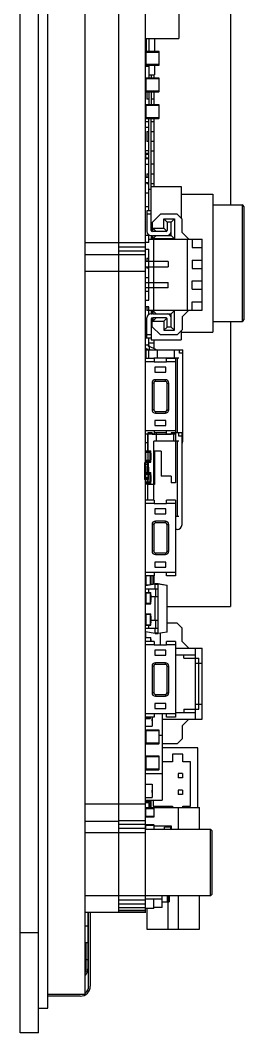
# Model space of a CAD drawing. Header units: inches. Extents: x -13 to 240, y -18 to 126.
# Drawn here: x 115.4 to 128.8, y 17.2 to 78.1 of the extents above; entities that cross this region are included whole.
import ezdxf

# ---------------------------------------------------------------- set-up
doc = ezdxf.new("R2010")
doc.units = ezdxf.units.IN
doc.header["$LTSCALE"] = 1.21
doc.header["$MEASUREMENT"] = 0
doc.layers.get('0').update_dxf_attribs({"linetype": 'CONTINUOUS'})
doc.layers.add('6871XX149022_PATTE2_1', color=7, linetype='CONTINUOUS')
doc.layers.add('6871XX149022_PATTE_1', color=7, linetype='CONTINUOUS')

msp = doc.modelspace()

# ---------------------------------------------------------------- linework, layer by layer
at = {"color": 7, "linetype": 'Continuous'}
for p, q in [((115.381, 17.246), (115.381, 109.686)), ((116.481, 17.246), (116.481, 109.686)), ((117.031, 18.726), (117.031, 102.836)), ((119.281, 19.546), (119.281, 102.466)), ((121.281, 102.475), (121.281, 24.466)), ((122.881, 102.475), (122.881, 24.458)), ((127.981, 84.055), (127.981, 66.966)), ((124.881, 82.466), (124.881, 76.966)), ((122.881, 76.966), (124.881, 76.966)), ((122.931, 76.795), (122.881, 76.795)), ((122.912, 76.247), (122.912, 76.856)), ((122.931, 76.856), (122.912, 76.856)), ((122.912, 76.826), (122.931, 76.826)), ((122.931, 76.966), (122.931, 76.176)), ((123.081, 76.966), (123.081, 76.176)), ((123.431, 76.966), (123.431, 76.176)), ((122.931, 76.308), (122.881, 76.308)), ((122.931, 76.277), (122.881, 76.277)), ((122.897, 76.146), (122.897, 75.386)), ((122.897, 76.146), (123.717, 76.146)), ((122.912, 76.247), (122.931, 76.247)), ((122.927, 75.356), (122.927, 76.176)), ((123.687, 76.176), (122.927, 76.176)), ((123.687, 76.176), (123.687, 75.356)), ((123.717, 75.386), (123.717, 76.146)), ((123.081, 75.285), (122.882, 75.285)), ((123.717, 75.386), (122.897, 75.386)), ((122.927, 75.356), (123.687, 75.356)), ((123.081, 75.356), (123.081, 74.576)), ((123.431, 75.356), (123.431, 74.766)), ((122.882, 74.485), (122.897, 74.485)), ((122.897, 74.546), (122.897, 73.786)), ((122.897, 74.546), (123.717, 74.546)), ((122.927, 73.756), (122.927, 74.576)), ((123.687, 74.576), (122.927, 74.576)), ((123.081, 74.766), (123.431, 74.766)), ((123.231, 74.766), (123.231, 74.576)), ((123.381, 74.766), (123.381, 74.576)), ((123.687, 74.576), (123.687, 73.756)), ((123.717, 73.786), (123.717, 74.546)), ((123.717, 73.786), (122.897, 73.786)), ((122.927, 73.756), (123.687, 73.756)), ((122.981, 73.756), (122.981, 73.315)), ((123.081, 73.756), (123.081, 72.976)), ((123.231, 73.756), (123.231, 72.976)), ((123.381, 73.756), (123.381, 72.976)), ((122.927, 72.156), (122.927, 72.976)), ((123.687, 72.976), (122.927, 72.976)), ((123.081, 73.315), (122.981, 73.315)), ((123.381, 73.315), (123.231, 73.315)), ((123.687, 72.976), (123.687, 72.156)), ((122.897, 72.745), (122.882, 72.745)), ((122.897, 72.946), (122.897, 72.186)), ((122.897, 72.946), (123.717, 72.946)), ((123.717, 72.186), (123.717, 72.946)), ((122.881, 71.964), (123.081, 71.964)), ((123.717, 72.186), (122.897, 72.186)), ((122.927, 72.156), (123.687, 72.156)), ((123.081, 66.601), (123.081, 72.156)), ((123.231, 65.421), (123.231, 72.156)), ((123.376, 71.945), (123.231, 71.945)), ((123.381, 72.156), (123.381, 68.066)), ((122.881, 71.634), (123.081, 71.634)), ((122.981, 71.375), (122.981, 70.775)), ((122.981, 71.375), (123.081, 71.375)), ((123.231, 71.375), (123.381, 71.375)), ((123.081, 70.775), (122.981, 70.775)), ((123.381, 70.775), (123.231, 70.775)), ((122.881, 70.016), (123.081, 70.016)), ((123.081, 70.205), (122.882, 70.205)), ((122.912, 69.741), (122.912, 70.046)), ((123.081, 70.046), (122.912, 70.046)), ((123.231, 70.205), (123.376, 70.205)), ((123.081, 69.772), (122.881, 69.772)), ((122.882, 69.405), (123.081, 69.405)), ((122.912, 69.741), (123.081, 69.741)), ((123.376, 69.405), (123.231, 69.405)), ((122.981, 68.835), (122.981, 68.631)), ((122.981, 68.835), (123.081, 68.835)), ((123.231, 68.835), (123.381, 68.835)), ((122.881, 68.631), (123.081, 68.631)), ((122.881, 68.631), (123.081, 68.631)), ((122.881, 68.301), (123.081, 68.301)), ((122.981, 68.301), (122.981, 68.235)), ((123.081, 68.235), (122.981, 68.235)), ((123.381, 68.235), (123.231, 68.235)), ((123.081, 67.665), (122.882, 67.665)), ((123.081, 67.917), (123.231, 67.917)), ((123.231, 68.066), (125.031, 68.066)), ((125.031, 68.066), (125.031, 66.151)), ((125.031, 67.616), (126.931, 67.616)), ((126.931, 67.616), (126.931, 59.316)), ((126.931, 66.966), (128.681, 66.966)), ((128.681, 66.966), (128.681, 59.966)), ((122.882, 66.865), (123.081, 66.865)), ((122.981, 66.601), (122.981, 65.371)), ((123.231, 66.601), (122.981, 66.601)), ((123.231, 66.401), (122.981, 66.401)), ((123.281, 65.901), (123.781, 66.401)), ((124.781, 66.401), (123.781, 66.401)), ((124.781, 66.401), (125.081, 66.101)), ((128.781, 66.866), (128.781, 60.066)), ((123.281, 65.901), (123.281, 65.371)), ((123.981, 65.571), (123.981, 66.121)), ((124.181, 65.921), (123.981, 66.121)), ((123.981, 66.121), (124.631, 66.121)), ((124.181, 65.921), (124.181, 65.421)), ((124.431, 65.921), (124.181, 65.921)), ((124.431, 65.921), (124.631, 66.121)), ((124.431, 65.121), (124.431, 65.921)), ((124.631, 66.121), (124.631, 64.921)), ((125.081, 65.301), (125.081, 66.101)), ((123.081, 65.125), (122.882, 65.125)), ((123.081, 64.701), (123.081, 65.174)), ((123.231, 65.121), (123.231, 64.901)), ((123.231, 65.121), (123.281, 65.121)), ((123.281, 65.121), (123.281, 64.901)), ((123.331, 65.371), (123.331, 65.571)), ((123.531, 65.371), (123.331, 65.571)), ((123.331, 65.571), (123.981, 65.571)), ((124.131, 65.371), (123.331, 65.371)), ((123.531, 65.121), (123.331, 64.921)), ((123.331, 64.921), (123.331, 65.121)), ((123.331, 65.121), (124.431, 65.121)), ((124.167, 65.386), (123.981, 65.571)), ((124.431, 65.121), (124.631, 64.921)), ((125.081, 65.301), (125.481, 64.901)), ((122.881, 64.681), (119.281, 64.681)), ((123.081, 64.701), (122.881, 64.701)), ((123.081, 64.901), (126.281, 64.901)), ((124.631, 64.921), (123.331, 64.921)), ((123.381, 60.651), (123.381, 64.901)), ((125.381, 64.901), (125.381, 60.651)), ((125.681, 64.901), (125.681, 64.401)), ((126.281, 60.651), (126.281, 64.901)), ((122.881, 63.973), (119.281, 63.973)), ((122.881, 64.42), (121.281, 64.42)), ((122.881, 64.176), (121.281, 64.176)), ((122.881, 64.301), (123.081, 64.301)), ((123.081, 61.251), (123.081, 64.301)), ((125.681, 64.401), (126.281, 64.401)), ((124.256, 63.561), (122.881, 63.561)), ((122.881, 63.241), (124.256, 63.241)), ((122.981, 63.755), (122.981, 63.561)), ((122.981, 63.755), (123.081, 63.755)), ((122.981, 63.241), (122.981, 63.155)), ((124.256, 63.561), (124.256, 63.241)), ((125.681, 63.651), (125.681, 63.151)), ((125.681, 63.651), (126.281, 63.651)), ((122.881, 62.966), (119.281, 62.966)), ((123.081, 63.155), (122.981, 63.155)), ((125.681, 63.151), (126.281, 63.151)), ((122.881, 62.311), (124.256, 62.311)), ((123.081, 62.585), (122.882, 62.585)), ((124.256, 61.991), (124.256, 62.311)), ((125.681, 61.901), (125.681, 62.401)), ((125.681, 62.401), (126.281, 62.401)), ((124.256, 61.991), (122.881, 61.991)), ((122.882, 61.785), (123.081, 61.785)), ((125.681, 61.901), (126.281, 61.901)), ((122.881, 61.251), (123.081, 61.251)), ((123.081, 60.851), (122.881, 60.851)), ((122.981, 60.851), (122.981, 60.615)), ((123.081, 60.379), (123.081, 60.851)), ((125.681, 60.651), (125.681, 61.151)), ((125.681, 61.151), (126.281, 61.151)), ((123.081, 60.615), (122.981, 60.615)), ((123.081, 60.651), (126.281, 60.651)), ((123.231, 60.651), (123.231, 60.431)), ((123.231, 60.431), (123.281, 60.431)), ((123.281, 60.431), (123.281, 60.651)), ((123.331, 60.631), (123.331, 60.431)), ((123.531, 60.431), (123.331, 60.631)), ((124.631, 60.631), (123.331, 60.631)), ((123.331, 60.431), (124.431, 60.431)), ((124.431, 60.431), (124.631, 60.631)), ((124.431, 59.631), (124.431, 60.431)), ((124.631, 59.431), (124.631, 60.631)), ((125.081, 60.251), (125.481, 60.651)), ((125.081, 60.251), (125.081, 59.451)), ((122.981, 60.045), (122.882, 60.045)), ((122.981, 58.951), (122.981, 60.181)), ((123.231, 60.131), (123.231, 58.866)), ((123.281, 59.651), (123.281, 60.181)), ((123.281, 59.651), (123.781, 59.151)), ((123.531, 60.181), (123.331, 59.981)), ((123.331, 60.181), (123.331, 59.981)), ((124.131, 60.181), (123.331, 60.181)), ((123.331, 59.981), (123.981, 59.981)), ((124.167, 60.167), (123.981, 59.981)), ((123.981, 59.981), (123.981, 59.431)), ((124.181, 59.631), (123.981, 59.431)), ((124.181, 59.631), (124.181, 60.131)), ((124.431, 59.631), (124.181, 59.631)), ((124.431, 59.631), (124.631, 59.431)), ((126.931, 59.966), (128.681, 59.966)), ((127.981, 59.966), (127.981, 42.855)), ((122.882, 59.245), (122.981, 59.245)), ((123.231, 59.151), (122.981, 59.151)), ((124.781, 59.151), (123.781, 59.151)), ((123.981, 59.431), (124.631, 59.431)), ((124.781, 59.151), (125.081, 59.451)), ((125.031, 59.401), (125.031, 58.866)), ((125.031, 59.316), (126.931, 59.316)), ((122.981, 58.966), (122.881, 58.966)), ((122.881, 58.566), (122.988, 58.566)), ((123.231, 58.951), (122.981, 58.951)), ((123.081, 58.552), (123.081, 58.951)), ((123.081, 58.675), (123.381, 58.675)), ((123.086, 58.483), (123.124, 58.266)), ((123.508, 58.277), (123.137, 58.462)), ((123.231, 58.866), (125.031, 58.866)), ((123.381, 58.866), (123.381, 58.34)), ((122.931, 57.741), (122.931, 58.266)), ((122.931, 58.266), (125.131, 58.266)), ((122.937, 58.339), (123.026, 58.294)), ((123.081, 57.741), (123.081, 58.266)), ((123.581, 58.266), (123.581, 57.766)), ((124.631, 57.766), (124.631, 58.266)), ((124.931, 58.066), (124.931, 58.266)), ((125.131, 58.066), (124.931, 58.066)), ((125.131, 52.766), (125.131, 58.266)), ((123.409, 57.741), (122.881, 57.741)), ((123.409, 57.537), (122.881, 57.541)), ((123.381, 57.741), (123.381, 57.766)), ((124.881, 57.766), (123.381, 57.766)), ((123.409, 57.741), (123.409, 57.534)), ((123.409, 57.537), (124.154, 57.537)), ((123.456, 57.216), (123.456, 56.916)), ((124.106, 57.216), (123.456, 57.216)), ((124.106, 56.916), (124.106, 57.216)), ((124.154, 57.534), (124.154, 57.741)), ((124.681, 57.741), (124.154, 57.741)), ((124.681, 57.541), (124.154, 57.537)), ((124.681, 57.741), (124.681, 53.191)), ((124.781, 57.766), (124.781, 53.266)), ((123.456, 56.916), (124.106, 56.916)), ((123.281, 56.266), (123.281, 54.666)), ((123.381, 56.266), (123.281, 56.266)), ((123.381, 56.266), (123.381, 54.666)), ((123.481, 56.366), (123.481, 56.466)), ((124.081, 56.466), (123.481, 56.466)), ((124.081, 56.366), (123.481, 56.366)), ((124.081, 56.366), (124.081, 56.466)), ((124.181, 54.666), (124.181, 56.266)), ((124.181, 56.266), (124.281, 56.266)), ((124.281, 54.666), (124.281, 56.266)), ((123.381, 54.666), (123.281, 54.666)), ((123.481, 54.566), (123.481, 54.466)), ((123.481, 54.566), (124.081, 54.566)), ((123.481, 54.466), (124.081, 54.466)), ((124.081, 54.566), (124.081, 54.466)), ((124.181, 54.666), (124.281, 54.666)), ((123.456, 54.016), (123.456, 53.716)), ((124.106, 54.016), (123.456, 54.016)), ((123.456, 53.716), (124.106, 53.716)), ((124.106, 53.716), (124.106, 54.016)), ((123.409, 53.394), (122.881, 53.391)), ((123.409, 53.191), (122.881, 53.191)), ((123.031, 52.191), (123.031, 53.191)), ((123.409, 53.398), (123.409, 53.191)), ((124.154, 53.394), (123.409, 53.394)), ((123.458, 53.277), (123.409, 53.301)), ((124.154, 53.266), (123.409, 53.266)), ((123.531, 53.266), (123.531, 52.766)), ((124.154, 53.191), (124.154, 53.398)), ((124.681, 53.391), (124.154, 53.394)), ((124.681, 53.191), (124.154, 53.191)), ((124.581, 52.766), (124.581, 53.191)), ((125.081, 53.266), (124.681, 53.266)), ((124.881, 53.066), (124.881, 53.266)), ((125.081, 53.066), (124.881, 53.066)), ((125.081, 47.766), (125.081, 53.266)), ((123.031, 52.666), (122.881, 52.666)), ((123.381, 49.241), (123.381, 52.766)), ((124.881, 52.766), (123.381, 52.766)), ((124.781, 52.766), (124.781, 48.266)), ((122.881, 52.191), (123.206, 52.191)), ((123.186, 52.095), (122.881, 52.095)), ((122.906, 52.166), (122.906, 52.156)), ((122.906, 52.166), (123.181, 52.166)), ((122.912, 51.547), (122.912, 52.156)), ((123.156, 52.156), (122.912, 52.156)), ((122.912, 52.126), (123.186, 52.126)), ((123.156, 52.156), (123.156, 51.547)), ((123.181, 52.142), (123.181, 52.166)), ((123.206, 52.141), (123.182, 52.141)), ((123.186, 51.577), (123.186, 52.126)), ((123.186, 52.091), (123.206, 52.091)), ((123.189, 52.051), (123.186, 52.051)), ((123.186, 52.04), (123.189, 52.04)), ((123.189, 52.023), (123.186, 52.023)), ((123.189, 51.986), (123.186, 51.986)), ((123.189, 51.977), (123.186, 51.977)), ((123.189, 51.949), (123.186, 51.949)), ((123.186, 51.912), (123.189, 51.912)), ((123.186, 51.875), (123.189, 51.875)), ((123.189, 51.845), (123.186, 51.845)), ((123.189, 51.808), (123.186, 51.808)), ((123.189, 51.771), (123.186, 51.771)), ((123.186, 51.768), (123.189, 51.768)), ((123.189, 51.744), (123.186, 51.744)), ((123.186, 51.707), (123.189, 51.707)), ((123.189, 52.051), (123.189, 51.977)), ((123.189, 51.949), (123.189, 51.875)), ((123.189, 51.845), (123.189, 51.768)), ((123.189, 51.744), (123.189, 51.67)), ((123.206, 51.511), (123.206, 52.191)), ((123.206, 52.055), (123.216, 52.055)), ((123.206, 52.005), (123.216, 52.005)), ((123.206, 51.953), (123.216, 51.953)), ((123.206, 51.94), (123.216, 51.94)), ((123.206, 51.838), (123.216, 51.838)), ((123.206, 51.825), (123.216, 51.825)), ((123.206, 51.774), (123.216, 51.774)), ((123.206, 51.723), (123.216, 51.723)), ((123.206, 51.686), (123.216, 51.686)), ((123.216, 52.055), (123.216, 51.953)), ((123.216, 51.94), (123.216, 51.838)), ((123.216, 51.825), (123.216, 51.723)), ((123.216, 51.686), (123.216, 51.65)), ((123.186, 51.608), (122.881, 51.608)), ((123.186, 51.577), (122.881, 51.577)), ((122.881, 51.511), (123.206, 51.511)), ((123.031, 51.216), (122.881, 51.216)), ((122.881, 51.116), (123.081, 51.116)), ((122.906, 51.547), (122.906, 51.536)), ((122.906, 51.536), (123.181, 51.536)), ((122.912, 51.547), (123.156, 51.547)), ((123.031, 50.891), (123.031, 51.511)), ((123.081, 50.891), (123.081, 51.216)), ((123.181, 51.561), (123.181, 51.536)), ((123.206, 51.561), (123.182, 51.561)), ((123.186, 51.67), (123.189, 51.67)), ((123.186, 51.611), (123.206, 51.611)), ((123.206, 51.663), (123.216, 51.663)), ((123.206, 51.65), (123.216, 51.65)), ((123.081, 50.966), (122.881, 50.966)), ((122.881, 50.891), (123.206, 50.891)), ((122.881, 50.795), (123.186, 50.795)), ((122.906, 50.856), (122.906, 50.866)), ((122.906, 50.866), (123.181, 50.866)), ((122.912, 50.246), (122.912, 50.856)), ((123.156, 50.856), (122.912, 50.856)), ((122.912, 50.826), (123.186, 50.826)), ((123.156, 50.856), (123.156, 50.246)), ((123.181, 50.842), (123.181, 50.866)), ((123.206, 50.841), (123.182, 50.841)), ((123.186, 50.277), (123.186, 50.826)), ((123.206, 50.791), (123.186, 50.791)), ((123.189, 50.732), (123.186, 50.732)), ((123.189, 50.695), (123.186, 50.695)), ((123.186, 50.658), (123.189, 50.658)), ((123.189, 50.635), (123.186, 50.635)), ((123.189, 50.558), (123.186, 50.558)), ((123.189, 50.528), (123.186, 50.528)), ((123.189, 50.491), (123.186, 50.491)), ((123.189, 50.732), (123.189, 50.658)), ((123.189, 50.635), (123.189, 50.558)), ((123.189, 50.528), (123.189, 50.454)), ((123.206, 50.211), (123.206, 50.891)), ((123.206, 50.753), (123.216, 50.753)), ((123.206, 50.725), (123.216, 50.725)), ((123.206, 50.717), (123.216, 50.717)), ((123.206, 50.68), (123.216, 50.68)), ((123.206, 50.628), (123.216, 50.628)), ((123.206, 50.578), (123.216, 50.578)), ((123.206, 50.565), (123.216, 50.565)), ((123.206, 50.563), (123.216, 50.563)), ((123.206, 50.517), (123.216, 50.517)), ((123.216, 50.753), (123.216, 50.717)), ((123.216, 50.68), (123.216, 50.578)), ((123.216, 50.565), (123.216, 50.463)), ((123.186, 50.307), (122.881, 50.307)), ((123.186, 50.277), (122.881, 50.277)), ((122.881, 50.211), (123.206, 50.211)), ((122.906, 50.247), (122.906, 50.236)), ((122.906, 50.236), (123.181, 50.236)), ((122.912, 50.246), (123.156, 50.246)), ((123.031, 49.241), (123.031, 50.211)), ((123.181, 50.261), (123.181, 50.236)), ((123.206, 50.261), (123.182, 50.261)), ((123.186, 50.454), (123.189, 50.454)), ((123.189, 50.425), (123.186, 50.425)), ((123.186, 50.414), (123.189, 50.414)), ((123.189, 50.363), (123.186, 50.363)), ((123.189, 50.352), (123.186, 50.352)), ((123.206, 50.311), (123.186, 50.311)), ((123.189, 50.425), (123.189, 50.352)), ((123.206, 50.468), (123.216, 50.468)), ((123.206, 50.463), (123.216, 50.463)), ((123.206, 50.449), (123.216, 50.449)), ((123.206, 50.397), (123.216, 50.397)), ((123.206, 50.347), (123.216, 50.347)), ((123.216, 50.449), (123.216, 50.347)), ((123.409, 49.241), (122.881, 49.241)), ((123.409, 49.037), (122.881, 49.041)), ((123.409, 49.241), (123.409, 49.034)), ((123.409, 49.037), (124.154, 49.037)), ((123.456, 48.716), (123.456, 48.416)), ((124.106, 48.716), (123.456, 48.716)), ((124.106, 48.416), (124.106, 48.716)), ((124.154, 49.034), (124.154, 49.241)), ((124.681, 49.241), (124.154, 49.241)), ((124.681, 49.041), (124.154, 49.037)), ((124.681, 49.241), (124.681, 44.691)), ((123.456, 48.416), (124.106, 48.416)), ((124.681, 48.266), (124.881, 48.266)), ((123.281, 47.766), (123.281, 46.166)), ((123.381, 47.766), (123.281, 47.766)), ((123.381, 47.766), (123.381, 46.166)), ((123.481, 47.866), (123.481, 47.966)), ((124.081, 47.966), (123.481, 47.966)), ((124.081, 47.866), (123.481, 47.866)), ((124.081, 47.866), (124.081, 47.966)), ((124.181, 46.166), (124.181, 47.766)), ((124.181, 47.766), (124.281, 47.766)), ((124.281, 46.166), (124.281, 47.766)), ((124.781, 47.466), (124.681, 47.466)), ((123.381, 46.166), (123.281, 46.166)), ((123.481, 46.066), (123.481, 45.966)), ((123.481, 46.066), (124.081, 46.066)), ((123.481, 45.966), (124.081, 45.966)), ((124.081, 46.066), (124.081, 45.966)), ((124.181, 46.166), (124.281, 46.166)), ((123.456, 45.516), (123.456, 45.216)), ((124.106, 45.516), (123.456, 45.516)), ((123.456, 45.216), (124.106, 45.216)), ((124.106, 45.216), (124.106, 45.516)), ((123.409, 44.894), (122.881, 44.891)), ((123.409, 44.691), (122.881, 44.691)), ((122.906, 44.691), (122.906, 44.151)), ((123.181, 44.166), (123.181, 44.691)), ((123.206, 44.691), (123.206, 44.17)), ((123.206, 44.67), (123.216, 44.67)), ((123.206, 44.62), (123.216, 44.62)), ((123.206, 44.568), (123.216, 44.568)), ((123.206, 44.555), (123.216, 44.555)), ((123.206, 44.453), (123.216, 44.453)), ((123.206, 44.44), (123.216, 44.44)), ((123.206, 44.39), (123.216, 44.39)), ((123.216, 44.67), (123.216, 44.568)), ((123.216, 44.555), (123.216, 44.453)), ((123.216, 44.44), (123.216, 44.338)), ((123.231, 44.175), (123.231, 44.691)), ((123.331, 44.691), (123.331, 44.192)), ((123.381, 44.691), (123.381, 44.201)), ((123.409, 44.898), (123.409, 44.691)), ((124.154, 44.894), (123.409, 44.894)), ((124.154, 44.691), (124.154, 44.898)), ((124.681, 44.891), (124.154, 44.894)), ((124.681, 44.691), (124.154, 44.691)), ((122.881, 44.226), (122.906, 44.226)), ((122.881, 44.126), (122.957, 44.126)), ((122.881, 43.916), (123.646, 43.916)), ((122.898, 44.116), (123.466, 44.216)), ((123.466, 44.197), (122.898, 44.096)), ((122.898, 44.096), (122.898, 44.116)), ((122.898, 43.916), (122.898, 44.096)), ((122.906, 44.151), (123.099, 44.151)), ((123.061, 43.916), (123.061, 43.691)), ((123.079, 43.916), (123.079, 43.691)), ((123.181, 44.226), (123.206, 44.226)), ((123.206, 44.176), (123.181, 44.176)), ((123.206, 44.338), (123.216, 44.338)), ((123.206, 44.301), (123.216, 44.301)), ((123.206, 44.278), (123.216, 44.278)), ((123.206, 44.265), (123.216, 44.265)), ((123.216, 44.301), (123.216, 44.265)), ((123.646, 44.216), (123.466, 44.216)), ((123.466, 44.216), (123.466, 44.196)), ((123.466, 43.916), (123.466, 44.197)), ((123.466, 44.196), (123.646, 44.196)), ((123.491, 43.916), (123.491, 43.416)), ((123.646, 44.216), (124.165, 44.125)), ((123.646, 44.216), (123.646, 44.197)), ((124.165, 44.105), (123.646, 44.197)), ((123.646, 41.236), (123.646, 44.196)), ((124.165, 44.125), (124.165, 44.105)), ((124.165, 44.105), (124.165, 41.327)), ((124.165, 44.105), (124.181, 44.105)), ((124.181, 41.327), (124.181, 44.105)), ((122.881, 43.691), (123.206, 43.691)), ((122.881, 43.591), (122.906, 43.591)), ((122.906, 43.416), (122.881, 43.416)), ((122.898, 43.111), (122.898, 43.416)), ((122.906, 43.666), (122.906, 43.036)), ((122.906, 43.666), (123.181, 43.666)), ((123.181, 43.036), (123.181, 43.666)), ((123.206, 43.641), (123.181, 43.641)), ((123.181, 43.591), (123.206, 43.591)), ((123.206, 43.011), (123.206, 43.691)), ((123.206, 43.555), (123.216, 43.555)), ((123.206, 43.505), (123.216, 43.505)), ((123.206, 43.453), (123.216, 43.453)), ((123.206, 43.44), (123.216, 43.44)), ((123.206, 43.338), (123.216, 43.338)), ((123.206, 43.325), (123.216, 43.325)), ((123.206, 43.274), (123.216, 43.274)), ((123.206, 43.223), (123.216, 43.223)), ((123.206, 43.186), (123.216, 43.186)), ((123.216, 43.555), (123.216, 43.453)), ((123.216, 43.44), (123.216, 43.338)), ((123.646, 43.416), (123.216, 43.416)), ((123.216, 43.325), (123.216, 43.223)), ((123.216, 43.186), (123.216, 43.15)), ((123.466, 42.016), (123.466, 43.416)), ((122.881, 43.111), (122.906, 43.111)), ((122.881, 43.011), (123.206, 43.011)), ((122.898, 42.406), (122.898, 43.011)), ((122.906, 43.036), (123.181, 43.036)), ((123.181, 43.111), (123.206, 43.111)), ((123.206, 43.061), (123.181, 43.061)), ((123.206, 43.163), (123.216, 43.163)), ((123.206, 43.15), (123.216, 43.15)), ((124.181, 42.855), (127.981, 42.855)), ((122.881, 42.406), (123.206, 42.406)), ((122.881, 42.306), (122.906, 42.306)), ((122.906, 42.016), (122.881, 42.016)), ((122.898, 42.016), (122.898, 42.306)), ((122.906, 42.381), (122.906, 41.751)), ((122.906, 42.381), (123.181, 42.381)), ((123.181, 41.751), (123.181, 42.381)), ((123.206, 42.356), (123.181, 42.356)), ((123.181, 42.306), (123.206, 42.306)), ((123.206, 41.726), (123.206, 42.406)), ((123.206, 42.27), (123.216, 42.27)), ((123.206, 42.22), (123.216, 42.22)), ((123.206, 42.168), (123.216, 42.168)), ((123.206, 42.155), (123.216, 42.155)), ((123.206, 42.053), (123.216, 42.053)), ((123.206, 42.04), (123.216, 42.04)), ((123.206, 41.989), (123.216, 41.989)), ((123.216, 42.27), (123.216, 42.168)), ((123.216, 42.155), (123.216, 42.053)), ((123.216, 42.04), (123.216, 41.938)), ((123.216, 42.016), (123.646, 42.016)), ((123.491, 42.016), (123.491, 41.516)), ((122.881, 41.826), (122.906, 41.826)), ((122.881, 41.726), (123.206, 41.726)), ((123.646, 41.516), (122.881, 41.516)), ((122.898, 41.336), (122.898, 41.516)), ((122.906, 41.751), (123.181, 41.751)), ((123.061, 41.726), (123.061, 41.516)), ((123.079, 41.726), (123.079, 41.516)), ((123.181, 41.826), (123.206, 41.826)), ((123.206, 41.776), (123.181, 41.776)), ((123.206, 41.938), (123.216, 41.938)), ((123.206, 41.901), (123.216, 41.901)), ((123.206, 41.878), (123.216, 41.878)), ((123.206, 41.865), (123.216, 41.865)), ((123.216, 41.901), (123.216, 41.865)), ((123.466, 41.236), (123.466, 41.516)), ((124.781, 41.838), (124.181, 41.838)), ((125.081, 41.538), (124.781, 41.838)), ((125.081, 40.738), (125.081, 41.538)), ((122.881, 40.981), (123.206, 40.981)), ((123.409, 40.741), (122.881, 40.741)), ((122.898, 41.336), (123.466, 41.236)), ((122.898, 41.317), (122.898, 41.336)), ((123.466, 41.216), (122.898, 41.317)), ((122.901, 41.316), (122.901, 40.981)), ((123.206, 40.741), (123.206, 40.981)), ((123.206, 40.89), (123.216, 40.89)), ((123.206, 40.886), (123.216, 40.886)), ((123.216, 40.89), (123.216, 40.741)), ((123.409, 40.741), (123.409, 40.534)), ((123.646, 41.236), (123.466, 41.236)), ((123.466, 41.236), (123.466, 41.216)), ((123.466, 41.216), (123.646, 41.216)), ((123.646, 41.236), (124.165, 41.327)), ((124.165, 41.308), (123.646, 41.216)), ((123.646, 41.236), (123.646, 41.216)), ((123.781, 40.537), (123.781, 41.24)), ((124.154, 40.534), (124.154, 40.741)), ((124.681, 40.741), (124.154, 40.741)), ((124.181, 41.327), (124.165, 41.327)), ((124.165, 41.327), (124.165, 41.308)), ((124.681, 40.741), (124.681, 36.191)), ((123.409, 40.537), (122.881, 40.541)), ((123.409, 40.537), (124.154, 40.537)), ((123.456, 40.216), (123.456, 39.916)), ((124.106, 40.216), (123.456, 40.216)), ((124.106, 39.916), (124.106, 40.216)), ((124.681, 40.541), (124.154, 40.537)), ((124.681, 40.338), (126.281, 40.338)), ((125.481, 40.338), (125.081, 40.738)), ((125.881, 36.088), (125.881, 40.338)), ((126.281, 36.088), (126.281, 40.338)), ((123.456, 39.916), (124.106, 39.916)), ((124.681, 39.938), (125.881, 39.938)), ((125.181, 39.738), (125.181, 39.938)), ((125.181, 39.738), (126.081, 39.738)), ((126.081, 36.688), (126.081, 39.738)), ((123.281, 39.266), (123.281, 37.666)), ((123.381, 39.266), (123.281, 39.266)), ((123.381, 39.266), (123.381, 37.666)), ((123.481, 39.366), (123.481, 39.466)), ((124.081, 39.466), (123.481, 39.466)), ((124.081, 39.366), (123.481, 39.366)), ((124.081, 39.366), (124.081, 39.466)), ((124.181, 37.666), (124.181, 39.266)), ((124.181, 39.266), (124.281, 39.266)), ((124.281, 37.666), (124.281, 39.266)), ((125.881, 39.438), (126.281, 39.438)), ((123.381, 37.666), (123.281, 37.666)), ((123.481, 37.566), (123.481, 37.466)), ((123.481, 37.566), (124.081, 37.566)), ((123.481, 37.466), (124.081, 37.466)), ((124.081, 37.566), (124.081, 37.466)), ((124.181, 37.666), (124.281, 37.666)), ((123.456, 37.016), (123.456, 36.716)), ((124.106, 37.016), (123.456, 37.016)), ((123.456, 36.716), (124.106, 36.716)), ((124.106, 36.716), (124.106, 37.016)), ((124.681, 36.488), (125.881, 36.488)), ((125.181, 36.688), (125.181, 36.488)), ((125.181, 36.688), (126.081, 36.688)), ((125.881, 36.988), (126.281, 36.988)), ((123.409, 36.394), (122.881, 36.391)), ((123.409, 36.191), (122.881, 36.191)), ((123.186, 36.145), (122.881, 36.145)), ((122.912, 36.114), (122.912, 36.191)), ((122.912, 36.114), (123.156, 36.114)), ((123.156, 36.191), (123.156, 36.114)), ((123.186, 36.145), (123.186, 36.191)), ((123.281, 36.191), (123.281, 35.666)), ((123.282, 36.121), (123.281, 36.121)), ((123.282, 36.075), (123.281, 36.075)), ((123.282, 36.041), (123.281, 36.041)), ((123.281, 36.041), (123.282, 36.041)), ((123.282, 36.01), (123.281, 36.01)), ((123.282, 35.971), (123.281, 35.971)), ((123.282, 35.971), (123.282, 36.121)), ((123.409, 36.398), (123.409, 36.191)), ((124.154, 36.394), (123.409, 36.394)), ((123.881, 36.394), (123.881, 31.222)), ((123.881, 36.088), (126.281, 36.088)), ((124.154, 36.191), (124.154, 36.398)), ((124.681, 36.391), (124.154, 36.394)), ((124.681, 36.191), (124.154, 36.191)), ((125.481, 36.088), (125.081, 35.688)), ((122.881, 35.666), (123.281, 35.666)), ((122.897, 35.396), (122.897, 34.636)), ((122.897, 35.396), (123.717, 35.396)), ((122.927, 34.606), (122.927, 35.426)), ((123.687, 35.426), (122.927, 35.426)), ((123.687, 35.426), (123.687, 34.606)), ((123.717, 34.636), (123.717, 35.396)), ((125.081, 35.688), (125.081, 34.888)), ((122.897, 35.096), (122.882, 35.096)), ((123.881, 35.096), (123.717, 35.096)), ((125.081, 34.888), (124.781, 34.588)), ((123.717, 34.636), (122.897, 34.636)), ((122.927, 34.606), (123.687, 34.606)), ((124.781, 34.588), (123.881, 34.588)), ((126.031, 34.363), (123.881, 34.363)), ((126.031, 30.766), (126.031, 34.363)), ((122.897, 33.832), (122.897, 33.072)), ((122.897, 33.832), (123.717, 33.832)), ((122.927, 33.042), (122.927, 33.862)), ((123.687, 33.862), (122.927, 33.862)), ((123.687, 33.862), (123.687, 33.042)), ((123.717, 33.072), (123.717, 33.832)), ((124.511, 33.518), (123.881, 33.518)), ((124.511, 33.968), (124.511, 33.518)), ((125.127, 33.968), (124.511, 33.968)), ((125.127, 33.518), (125.127, 33.968)), ((125.593, 33.518), (125.127, 33.518)), ((125.593, 30.858), (125.593, 33.518)), ((123.717, 33.072), (122.897, 33.072)), ((122.927, 33.042), (123.687, 33.042)), ((123.881, 32.796), (122.882, 32.796)), ((124.856, 32.813), (124.856, 32.563)), ((125.106, 32.813), (124.856, 32.813)), ((125.106, 32.563), (124.856, 32.563)), ((125.106, 32.813), (125.106, 32.563)), ((122.881, 32.166), (123.281, 32.166)), ((123.281, 32.166), (123.281, 31.366)), ((123.282, 31.821), (123.281, 31.821)), ((123.282, 31.775), (123.281, 31.775)), ((123.281, 31.742), (123.282, 31.742)), ((123.282, 31.741), (123.281, 31.741)), ((123.282, 31.71), (123.281, 31.71)), ((123.282, 31.671), (123.281, 31.671)), ((123.282, 31.671), (123.282, 31.821)), ((124.856, 31.813), (124.856, 31.563)), ((125.106, 31.813), (124.856, 31.813)), ((125.106, 31.813), (125.106, 31.563)), ((122.881, 31.366), (123.281, 31.366)), ((122.881, 31.222), (123.881, 31.222)), ((122.881, 31.171), (123.206, 31.171)), ((122.881, 31.071), (122.906, 31.071)), ((122.881, 31.066), (123.101, 31.066)), ((122.906, 31.146), (122.906, 31.066)), ((122.906, 31.146), (123.181, 31.146)), ((123.101, 30.766), (123.101, 31.066)), ((123.181, 30.766), (123.181, 31.146)), ((123.206, 31.121), (123.181, 31.121)), ((123.181, 31.071), (123.206, 31.071)), ((123.206, 30.766), (123.206, 31.222)), ((123.206, 31.19), (123.216, 31.19)), ((123.206, 31.186), (123.216, 31.186)), ((123.206, 31.036), (123.216, 31.036)), ((123.206, 31.035), (123.216, 31.035)), ((123.216, 31.19), (123.216, 30.933)), ((123.341, 31.222), (123.341, 30.858)), ((125.106, 31.563), (124.856, 31.563)), ((122.881, 30.966), (119.281, 30.966)), ((122.881, 30.766), (126.131, 30.766)), ((122.897, 30.706), (122.897, 30.226)), ((122.897, 30.706), (123.417, 30.706)), ((122.917, 30.206), (122.917, 30.726)), ((123.397, 30.726), (122.917, 30.726)), ((123.206, 30.985), (123.216, 30.985)), ((123.206, 30.933), (123.216, 30.933)), ((123.206, 30.92), (123.216, 30.92)), ((123.206, 30.818), (123.216, 30.818)), ((123.206, 30.805), (123.216, 30.805)), ((123.216, 30.92), (123.216, 30.818)), ((123.216, 30.805), (123.216, 30.766)), ((123.341, 30.858), (124.511, 30.858)), ((123.397, 30.726), (123.397, 30.206)), ((123.417, 30.226), (123.417, 30.706)), ((124.511, 30.858), (124.511, 30.766)), ((124.851, 30.766), (124.851, 29.466)), ((125.127, 30.858), (125.593, 30.858)), ((125.127, 30.766), (125.127, 30.858)), ((126.131, 29.466), (126.131, 30.766)), ((119.281, 29.959), (121.281, 29.959)), ((122.881, 29.965), (121.281, 29.965)), ((123.417, 30.226), (122.897, 30.226)), ((122.917, 30.206), (123.397, 30.206)), ((122.881, 29.252), (119.281, 29.252)), ((122.881, 29.756), (121.281, 29.756)), ((122.881, 29.513), (121.281, 29.513)), ((122.881, 29.666), (122.897, 29.666)), ((122.897, 29.496), (122.881, 29.496)), ((122.881, 29.491), (122.897, 29.491)), ((122.881, 29.466), (126.781, 29.466)), ((122.897, 29.706), (122.897, 29.466)), ((122.897, 29.706), (123.417, 29.706)), ((122.917, 29.466), (122.917, 29.726)), ((123.397, 29.726), (122.917, 29.726)), ((123.397, 29.726), (123.397, 29.466)), ((123.417, 29.466), (123.417, 29.706)), ((123.417, 29.666), (124.421, 29.666)), ((124.411, 29.586), (124.031, 29.586)), ((124.031, 29.466), (124.031, 29.586)), ((124.411, 29.466), (124.411, 29.586)), ((124.421, 29.666), (124.421, 29.466)), ((126.781, 25.466), (126.781, 29.466)), ((126.881, 29.366), (126.781, 29.466)), ((126.881, 25.566), (126.881, 29.366)), ((126.881, 25.566), (126.781, 25.466)), ((126.781, 25.466), (119.281, 25.466)), ((122.881, 25.205), (121.281, 25.205)), ((122.881, 24.962), (121.281, 24.962)), ((123.881, 25.266), (122.881, 25.266)), ((123.381, 24.716), (123.381, 25.266)), ((123.881, 24.766), (123.881, 25.466)), ((123.881, 25.116), (124.301, 25.116)), ((124.206, 25.116), (124.206, 25.466)), ((124.231, 25.466), (124.231, 25.116)), ((124.231, 25.159), (124.301, 25.159)), ((124.251, 23.466), (124.251, 25.116)), ((124.301, 25.466), (124.301, 25.116)), ((124.851, 25.466), (124.851, 23.466)), ((126.131, 23.466), (126.131, 25.466)), ((122.881, 24.466), (119.281, 24.466)), ((119.431, 24.466), (119.431, 21.086)), ((119.481, 20.046), (119.481, 24.466)), ((119.581, 24.466), (119.581, 20.046)), ((122.881, 24.753), (121.281, 24.753)), ((122.881, 24.593), (121.281, 24.593)), ((122.881, 24.492), (121.281, 24.492)), ((123.381, 24.716), (122.881, 24.716)), ((122.971, 24.716), (122.971, 23.466)), ((123.881, 24.766), (123.381, 24.766)), ((116.481, 23.246), (115.381, 23.246)), ((119.431, 23.646), (119.281, 23.646)), ((122.971, 23.466), (126.131, 23.466)), ((119.431, 22.646), (119.281, 22.646)), ((119.331, 21.086), (119.331, 22.646)), ((119.331, 21.646), (119.431, 21.646)), ((119.281, 19.546), (117.031, 19.546)), ((118.981, 19.446), (117.031, 19.446)), ((116.481, 18.726), (117.031, 18.726)), ((116.481, 17.246), (115.381, 17.246))]:
    msp.add_line(p, q, dxfattribs=at)
for centre, radius, start, end in [((122.927, 76.146), 0.03, 90, 180), ((123.687, 76.146), 0.03, 0, 90), ((122.927, 75.386), 0.03, 180, 270), ((123.687, 75.386), 0.03, 270, 0), ((122.927, 74.546), 0.03, 90, 180), ((123.687, 74.546), 0.03, 0, 90), ((122.927, 73.786), 0.03, 180, 270), ((123.687, 73.786), 0.03, 270, 0), ((122.927, 72.946), 0.03, 90, 180), ((123.687, 72.946), 0.03, 0, 90), ((122.927, 72.186), 0.03, 180, 270), ((123.687, 72.186), 0.03, 270, 0), ((122.912, 69.772), 0.0305, 180, 270), ((128.681, 66.866), 0.1, 0, 90), ((123.231, 65.371), 0.25, 180, 270), ((123.281, 65.421), 0.05, 180, 270), ((124.131, 65.421), 0.05, 270, 0), ((124.181, 65.371), 0.25, 270, 0), ((123.231, 60.181), 0.25, 90, 180), ((124.181, 60.181), 0.25, 0, 90), ((123.281, 60.131), 0.05, 90, 180), ((124.131, 60.131), 0.05, 0, 90), ((128.681, 60.066), 0.1, 270, 0), ((122.981, 58.428), 0.1, 180, 243.43495), ((122.988, 58.466), 0.1, 10, 90), ((123.181, 58.552), 0.1, 180, 243.43495), ((122.981, 58.205), 0.1, 38.17271, 63.43495), ((123.552, 58.366), 0.1, 243.43495, 270), ((123.481, 56.266), 0.2, 90, 180), ((123.481, 56.266), 0.1, 90, 180), ((124.081, 56.266), 0.2, 0, 90), ((124.081, 56.266), 0.1, 0, 90), ((123.481, 54.666), 0.2, 180, 270), ((123.481, 54.666), 0.1, 180, 270), ((124.081, 54.666), 0.2, 270, 0), ((124.081, 54.666), 0.1, 270, 0), ((124.831, 52.766), 0.3, 326.93816, 0), ((123.156, 52.126), 0.0305, 0, 90), ((123.156, 51.577), 0.0305, 270, 0), ((122.912, 50.826), 0.0305, 90, 168.74999), ((123.156, 50.826), 0.0305, 0, 90), ((122.912, 50.277), 0.0305, 180, 270), ((123.156, 50.277), 0.0305, 270, 0), ((123.481, 47.766), 0.2, 90, 180), ((123.481, 47.766), 0.1, 90, 180), ((124.081, 47.766), 0.2, 0, 90), ((124.081, 47.766), 0.1, 0, 90), ((124.781, 47.766), 0.3, 270, 0), ((123.481, 46.166), 0.2, 180, 270), ((123.481, 46.166), 0.1, 180, 270), ((124.081, 46.166), 0.2, 270, 0), ((124.081, 46.166), 0.1, 270, 0), ((124.161, 44.105), 0.02, 0, 80), ((122.912, 41.344), 0.0305, 248.35577, 249.80555), ((124.161, 41.327), 0.02, 280, 0), ((123.481, 39.266), 0.2, 90, 180), ((123.481, 39.266), 0.1, 90, 180), ((124.081, 39.266), 0.2, 0, 90), ((124.081, 39.266), 0.1, 0, 90), ((123.481, 37.666), 0.2, 180, 270), ((123.481, 37.666), 0.1, 180, 270), ((124.081, 37.666), 0.2, 270, 0), ((124.081, 37.666), 0.1, 270, 0), ((122.912, 36.145), 0.0305, 180, 270), ((123.156, 36.145), 0.0305, 270, 360), ((122.927, 35.396), 0.03, 90, 180), ((123.687, 35.396), 0.03, 0, 90), ((122.927, 34.636), 0.03, 180, 270), ((123.687, 34.636), 0.03, 270, 0), ((122.927, 33.832), 0.03, 90, 180), ((123.687, 33.832), 0.03, 0, 90), ((122.927, 33.072), 0.03, 180, 270), ((123.687, 33.072), 0.03, 270, 0), ((122.917, 30.706), 0.02, 90, 180), ((123.397, 30.706), 0.02, 0, 90), ((122.917, 30.226), 0.02, 180, 270), ((123.397, 30.226), 0.02, 270, 0), ((122.917, 29.706), 0.02, 90, 180), ((123.397, 29.706), 0.02, 0, 90), ((118.831, 21.086), 0.6, 319.39627, 0), ((118.831, 21.086), 0.5, 337.28838, 0), ((118.981, 20.046), 0.6, 270, 0), ((118.981, 20.046), 0.5, 307.61574, 0)]:
    msp.add_arc(centre, radius, start, end, dxfattribs=at)
at = {"layer": '6871XX149022_PATTE2_1', "color": 6, "linetype": 'Continuous'}
for p, q in [((123.031, 53.266), (123.031, 51.468)), ((123.281, 53.266), (123.031, 53.266)), ((123.281, 53.266), (123.281, 53.166)), ((124.431, 53.166), (123.281, 53.166)), ((124.431, 53.266), (124.431, 53.166)), ((124.681, 53.266), (124.431, 53.266)), ((124.681, 53.266), (124.681, 50.266)), ((123.431, 52.166), (123.431, 50.166)), ((123.831, 52.166), (123.431, 52.166)), ((123.831, 52.166), (123.831, 50.666)), ((122.831, 51.466), (122.831, 50.466)), ((123.041, 51.466), (122.831, 51.466)), ((123.031, 51.366), (122.831, 51.366)), ((123.041, 51.468), (123.031, 51.468)), ((123.031, 51.466), (123.031, 50.466)), ((123.041, 50.466), (123.041, 51.466)), ((122.831, 50.566), (123.031, 50.566)), ((124.431, 50.666), (123.831, 50.666)), ((124.431, 50.666), (124.431, 50.266)), ((123.041, 50.466), (122.831, 50.466)), ((123.031, 50.464), (123.031, 50.166)), ((123.041, 50.464), (123.031, 50.464)), ((123.431, 50.166), (123.031, 50.166)), ((124.681, 50.266), (124.431, 50.266))]:
    msp.add_line(p, q, dxfattribs=at)
at = {"layer": '6871XX149022_PATTE_1', "color": 6, "linetype": 'Continuous'}
for p, q in [((123.031, 53.266), (123.031, 51.468)), ((123.281, 53.266), (123.031, 53.266)), ((123.281, 53.266), (123.281, 53.166)), ((124.431, 53.166), (123.281, 53.166)), ((124.431, 53.266), (124.431, 53.166)), ((124.681, 53.266), (124.431, 53.266)), ((124.681, 53.266), (124.681, 50.266)), ((123.431, 52.166), (123.431, 50.166)), ((123.831, 52.166), (123.431, 52.166)), ((123.831, 52.166), (123.831, 50.666)), ((122.831, 51.466), (122.831, 50.466)), ((123.041, 51.466), (122.831, 51.466)), ((122.831, 51.366), (123.031, 51.366)), ((123.041, 51.468), (123.031, 51.468)), ((123.031, 51.466), (123.031, 50.466)), ((123.041, 51.466), (123.041, 50.466)), ((123.031, 50.566), (122.831, 50.566)), ((124.431, 50.666), (123.831, 50.666)), ((124.431, 50.666), (124.431, 50.266)), ((123.041, 50.466), (122.831, 50.466)), ((123.031, 50.166), (123.031, 50.464)), ((123.031, 50.464), (123.041, 50.464)), ((123.431, 50.166), (123.031, 50.166)), ((124.681, 50.266), (124.431, 50.266))]:
    msp.add_line(p, q, dxfattribs=at)

doc.saveas('drawing.dxf')
